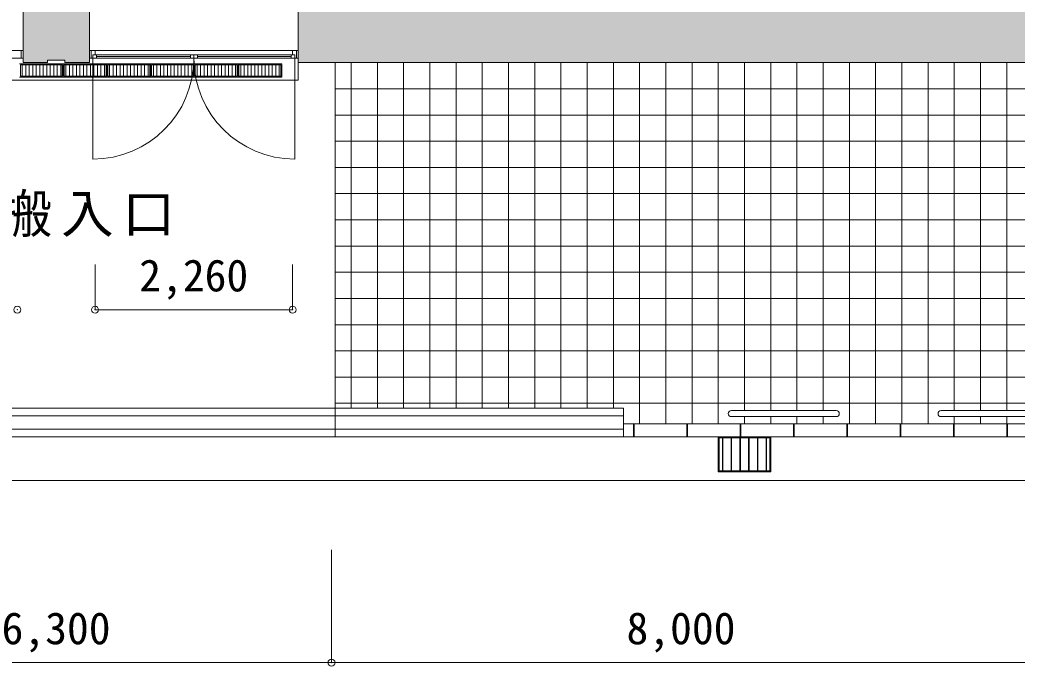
# Model space of a CAD drawing. Units: millimetres at full size, sheet at 1:200; details may follow other scales. Extents: x -96239 to 62349, y -170536 to 17264.
# Drawn here: x 26219 to 37628, y -106155 to -98757 of the extents above; entities that cross this region are included whole.
import ezdxf
from ezdxf.enums import TextEntityAlignment as Align

# ---------------------------------------------------------------- set-up
doc = ezdxf.new("R2010")
doc.units = ezdxf.units.MM
doc.header["$LTSCALE"] = 200
doc.header["$PDMODE"] = 32
doc.header["$PDSIZE"] = 80
for name, color, linetype, lineweight in [('0-1_躯体', 7, 'Continuous', 9), ('0-2_建具', 7, 'Continuous', 9), ('0-3_仕上', 4, 'Continuous', 5), ('0-6_寸法', 4, 'Continuous', 5), ('0-C_タイル・側溝', 7, 'Continuous', 9)]:
    doc.layers.add(name, color=color, linetype=linetype, lineweight=lineweight)
doc.layers.add('0-4_室名', color=7, linetype='Continuous')
doc.styles.add('ＭＳ ゴシック', font='')
doc.styles.add('ＭＳ Ｐゴシック', font='')
doc.styles.get('ＭＳ ゴシック').set_extended_font_data('MS Gothic')
doc.styles.get('ＭＳ Ｐゴシック').set_extended_font_data('MS PGothic')

msp = doc.modelspace()

# ---------------------------------------------------------------- linework, layer by layer
at = {"layer": '0-1_躯体'}
for p, q in [((29403.9, -96738.1), (29403.9, -99446.2)), ((26253.9, -99246.2), (26253.9, -98566.2)), ((27013.9, -99246.2), (27013.9, -98566.2)), ((26253.9, -99106.2), (23863.9, -99106.2)), ((29403.9, -99106.2), (27013.9, -99106.2)), ((26253.9, -99246.2), (26533.9, -99246.2)), ((26533.9, -99216.2), (26733.9, -99216.2)), ((26533.9, -99216.2), (26533.9, -99246.2)), ((26733.9, -99216.2), (26733.9, -99246.2)), ((27013.9, -99246.2), (26733.9, -99246.2)), ((38108.9, -99246.2), (29403.9, -99246.2)), ((29823.9, -103527.3), (29823.9, -99246.2)), ((29403.9, -99446.2), (20993.9, -99446.2)), ((33123.9, -103201.2), (20713.9, -103201.2)), ((33123.9, -103531.2), (33123.9, -103201.2)), ((20713.9, -103291.2), (33123.9, -103291.2)), ((20713.9, -103441.2), (33123.9, -103441.2)), ((38109, -103381.2), (33123.9, -103381.2)), ((33238, -103531.2), (33238, -103381.2)), ((33248, -103531.2), (33248, -103381.2)), ((33248.1, -103531.2), (33248.1, -103381.2)), ((33848.1, -103531.2), (33848.1, -103381.2)), ((33858.1, -103531.2), (33858.1, -103381.2)), ((33858.3, -103531.2), (33858.3, -103381.2)), ((34458.3, -103531.2), (34458.3, -103381.2)), ((34468.3, -103531.2), (34468.3, -103381.2)), ((34468.4, -103531.2), (34468.4, -103381.2)), ((35068.4, -103531.2), (35068.4, -103381.2)), ((35078.4, -103531.2), (35078.4, -103381.2)), ((35078.5, -103531.2), (35078.5, -103381.2)), ((35678.5, -103531.2), (35678.5, -103381.2)), ((35688.5, -103531.2), (35688.5, -103381.2)), ((35688.6, -103531.2), (35688.6, -103381.2)), ((36288.6, -103531.2), (36288.6, -103381.2)), ((36298.6, -103531.2), (36298.6, -103381.2)), ((36298.7, -103531.2), (36298.7, -103381.2)), ((36898.7, -103531.2), (36898.7, -103381.2)), ((36908.7, -103531.2), (36908.7, -103381.2)), ((36908.9, -103531.2), (36908.9, -103381.2)), ((37508.9, -103531.2), (37508.9, -103381.2)), ((37518.9, -103531.2), (37518.9, -103381.2)), ((37519, -103531.2), (37519, -103381.2)), ((38108.9, -103531.2), (20713.9, -103531.2)), ((33238, -103531.2), (33123.9, -103531.2)), ((33248, -103531.2), (33238, -103531.2)), ((33848.1, -103531.2), (33248.1, -103531.2)), ((33858.1, -103531.2), (33848.1, -103531.2)), ((34458.3, -103531.2), (33858.3, -103531.2)), ((34468.3, -103531.2), (34458.3, -103531.2)), ((35068.4, -103531.2), (34468.4, -103531.2)), ((35078.4, -103531.2), (35068.4, -103531.2)), ((35678.5, -103531.2), (35078.5, -103531.2)), ((35688.5, -103531.2), (35678.5, -103531.2)), ((36288.6, -103531.2), (35688.6, -103531.2)), ((36298.6, -103531.2), (36288.6, -103531.2)), ((36898.7, -103531.2), (36298.7, -103531.2)), ((36908.7, -103531.2), (36898.7, -103531.2)), ((37508.9, -103531.2), (36908.9, -103531.2)), ((37518.9, -103531.2), (37508.9, -103531.2))]:
    msp.add_line(p, q, dxfattribs=at)
at = {"layer": '0-1_躯体', "color": 9}
for points in [[(29613.9, -96738.1), (29403.9, -96738.1), (29613.9, -99246.2), (29403.9, -99246.2)], [(27013.9, -98566.2), (26253.9, -98566.2), (27013.9, -99216.2), (26253.9, -99216.2)], [(29403.9, -99246.2), (33048.9, -99246.2), (29403.9, -98566.2), (33048.9, -98566.2)], [(33218.9, -98596.2), (29403.9, -98596.2), (33218.9, -99246.2), (29403.9, -99246.2)], [(38108.9, -99246.2), (38108.9, -98596.2), (33218.9, -99246.2), (33218.9, -98596.2)], [(26253.9, -99246.2), (26533.9, -99246.2), (26253.9, -99216.2), (26533.9, -99216.2)], [(27013.9, -99246.2), (27013.9, -99216.2), (26733.9, -99246.2), (26733.9, -99216.2)]]:
    msp.add_solid(points, dxfattribs=at)
at = {"layer": '0-2_建具'}
for p, q in [((26188.9, -99106.2), (26253.9, -99106.2)), ((26233.9, -99196.2), (26233.9, -99106.2)), ((26253.9, -99196.2), (26253.9, -99106.2)), ((27013.9, -99196.2), (27013.9, -99106.2)), ((27078.9, -99106.2), (27013.9, -99106.2)), ((27033.9, -99106.2), (27033.9, -99196.2)), ((27078.9, -99156.2), (27078.9, -99106.2)), ((29338.9, -99156.2), (29338.9, -99106.2)), ((29338.9, -99106.2), (29403.9, -99106.2)), ((29383.9, -99196.2), (29383.9, -99106.2)), ((29403.9, -99196.2), (29403.9, -99106.2)), ((23897, -99196.2), (26253.9, -99196.2)), ((27053.9, -99196.2), (27013.9, -99196.2)), ((27047, -99196.2), (29403.9, -99196.2)), ((27053.9, -99156.2), (29363.9, -99156.2)), ((27093.9, -99156.2), (27093.9, -99196.2)), ((27093.9, -99176.2), (28168.9, -99176.2)), ((28168.9, -99196.2), (28168.9, -99156.2)), ((28168.9, -99196.2), (28168.9, -99156.2)), ((28208.9, -99196.2), (28208.9, -99156.2)), ((28208.9, -99196.2), (28208.9, -99156.2)), ((28248.9, -99196.2), (28248.9, -99156.2)), ((28248.9, -99176.2), (29323.9, -99176.2)), ((29323.9, -99196.2), (29323.9, -99156.2))]:
    msp.add_line(p, q, dxfattribs=at)
at = {"layer": '0-2_建具', "color": 4, "lineweight": 5}
for p, q in [((27053.9, -99156.2), (27053.9, -100351.2)), ((29363.9, -100351.2), (29363.9, -99156.2))]:
    msp.add_line(p, q, dxfattribs=at)
for centre, start, end in [((27053.9, -99196.2), 270, 0), ((29363.9, -99196.2), 180, 270)]:
    msp.add_arc(centre, 1155, start, end, dxfattribs=at)
at = {"layer": '0-3_仕上'}
for p, q in [((29823.9, -99246.2), (38108.9, -99246.2)), ((29823.9, -99246.2), (29823.9, -103201.2)), ((30008.9, -99246.2), (30008.9, -103201.2)), ((30308.9, -99246.2), (30308.9, -103201.2)), ((30608.9, -99246.2), (30608.9, -103201.2)), ((30908.9, -99246.2), (30908.9, -103201.2)), ((31208.9, -99246.2), (31208.9, -103201.2)), ((31508.9, -99246.2), (31508.9, -103201.2)), ((31808.9, -99246.2), (31808.9, -103201.2)), ((32108.9, -99246.2), (32108.9, -103201.2)), ((32408.9, -99246.2), (32408.9, -103201.2)), ((32708.9, -99246.2), (32708.9, -103201.2)), ((33008.9, -99246.2), (33008.9, -103201.2)), ((33308.9, -99246.2), (33308.9, -103381.2)), ((33608.9, -99246.2), (33608.9, -103381.2)), ((33908.9, -99246.2), (33908.9, -103381.2)), ((34208.9, -99246.2), (34208.9, -103381.2)), ((34508.9, -99246.2), (34508.9, -103228.7)), ((34808.9, -99246.2), (34808.9, -103228.7)), ((35108.9, -99246.2), (35108.9, -103228.7)), ((35408.9, -99246.2), (35408.9, -103228.7)), ((35708.9, -99246.2), (35708.9, -103381.2)), ((36008.9, -99246.2), (36008.9, -103381.2)), ((36308.9, -99246.2), (36308.9, -103381.2)), ((36608.9, -99246.2), (36608.9, -103381.2)), ((36908.9, -99246.2), (36908.9, -103228.7)), ((37208.9, -99246.2), (37208.9, -103228.7)), ((37508.9, -99246.2), (37508.9, -103228.7)), ((26245.3, -99271.2), (26245.3, -99401.2)), ((26285.3, -99271.2), (26285.3, -99401.2)), ((26325.3, -99271.2), (26325.3, -99401.2)), ((26365.3, -99271.2), (26365.3, -99401.2)), ((26405.3, -99271.2), (26405.3, -99401.2)), ((26445.3, -99271.2), (26445.3, -99401.2)), ((26485.3, -99271.2), (26485.3, -99401.2)), ((26525.3, -99271.2), (26525.3, -99401.2)), ((26565.3, -99271.2), (26565.3, -99401.2)), ((26605.3, -99271.2), (26605.3, -99401.2)), ((26645.3, -99271.2), (26645.3, -99401.2)), ((26685.3, -99271.2), (26685.3, -99401.2)), ((26745.3, -99271.2), (26745.3, -99401.2)), ((26785.3, -99271.2), (26785.3, -99401.2)), ((26825.3, -99271.2), (26825.3, -99401.2)), ((26865.3, -99271.2), (26865.3, -99401.2)), ((26905.3, -99271.2), (26905.3, -99401.2)), ((26945.3, -99271.2), (26945.3, -99401.2)), ((26985.3, -99271.2), (26985.3, -99401.2)), ((27025.3, -99271.2), (27025.3, -99401.2)), ((27065.3, -99271.2), (27065.3, -99401.2)), ((27105.3, -99271.2), (27105.3, -99401.2)), ((27145.3, -99271.2), (27145.3, -99401.2)), ((27185.3, -99271.2), (27185.3, -99401.2)), ((27245.3, -99271.2), (27245.3, -99401.2)), ((27285.3, -99271.2), (27285.3, -99401.2)), ((27325.3, -99271.2), (27325.3, -99401.2)), ((27365.3, -99271.2), (27365.3, -99401.2)), ((27405.3, -99271.2), (27405.3, -99401.2)), ((27445.3, -99271.2), (27445.3, -99401.2)), ((27485.3, -99271.2), (27485.3, -99401.2)), ((27525.3, -99271.2), (27525.3, -99401.2)), ((27565.3, -99271.2), (27565.3, -99401.2)), ((27605.3, -99271.2), (27605.3, -99401.2)), ((27645.3, -99271.2), (27645.3, -99401.2)), ((27685.3, -99271.2), (27685.3, -99401.2)), ((27745.3, -99271.2), (27745.3, -99401.2)), ((27785.3, -99271.2), (27785.3, -99401.2)), ((27825.3, -99271.2), (27825.3, -99401.2)), ((27865.3, -99271.2), (27865.3, -99401.2)), ((27905.3, -99271.2), (27905.3, -99401.2)), ((27945.3, -99271.2), (27945.3, -99401.2)), ((27985.3, -99271.2), (27985.3, -99401.2)), ((28025.3, -99271.2), (28025.3, -99401.2)), ((28065.3, -99271.2), (28065.3, -99401.2)), ((28105.3, -99271.2), (28105.3, -99401.2)), ((28145.3, -99271.2), (28145.3, -99401.2)), ((28185.3, -99271.2), (28185.3, -99401.2)), ((28245.3, -99271.2), (28245.3, -99401.2)), ((28285.3, -99271.2), (28285.3, -99401.2)), ((28325.3, -99271.2), (28325.3, -99401.2)), ((28365.3, -99271.2), (28365.3, -99401.2)), ((28405.3, -99271.2), (28405.3, -99401.2)), ((28445.3, -99271.2), (28445.3, -99401.2)), ((28485.3, -99271.2), (28485.3, -99401.2)), ((28525.3, -99271.2), (28525.3, -99401.2)), ((28565.3, -99271.2), (28565.3, -99401.2)), ((28605.3, -99271.2), (28605.3, -99401.2)), ((28645.3, -99271.2), (28645.3, -99401.2)), ((28685.3, -99271.2), (28685.3, -99401.2)), ((28745.3, -99271.2), (28745.3, -99401.2)), ((28785.3, -99271.2), (28785.3, -99401.2)), ((28825.3, -99271.2), (28825.3, -99401.2)), ((28865.3, -99271.2), (28865.3, -99401.2)), ((28905.3, -99271.2), (28905.3, -99401.2)), ((28945.3, -99271.2), (28945.3, -99401.2)), ((28985.3, -99271.2), (28985.3, -99401.2)), ((29025.3, -99271.2), (29025.3, -99401.2)), ((29065.3, -99271.2), (29065.3, -99401.2)), ((29105.3, -99271.2), (29105.3, -99401.2)), ((29145.3, -99271.2), (29145.3, -99401.2)), ((29185.3, -99271.2), (29185.3, -99401.2)), ((38108.9, -99546.2), (29823.9, -99546.2)), ((38108.9, -99846.2), (29823.9, -99846.2)), ((38108.9, -100146.2), (29823.9, -100146.2)), ((38108.9, -100446.2), (29823.9, -100446.2)), ((38108.9, -100746.2), (29823.9, -100746.2)), ((38108.9, -101046.2), (29823.9, -101046.2)), ((38108.9, -101346.2), (29823.9, -101346.2)), ((38108.9, -101646.2), (29823.9, -101646.2)), ((38108.9, -101946.2), (29823.9, -101946.2)), ((38108.9, -102246.2), (29823.9, -102246.2)), ((38108.9, -102546.2), (29823.9, -102546.2)), ((38108.9, -102846.2), (29823.9, -102846.2)), ((38108.9, -103146.2), (29823.9, -103146.2)), ((34508.9, -103298.7), (34508.9, -103381.2)), ((34808.9, -103298.7), (34808.9, -103381.2)), ((35108.9, -103298.7), (35108.9, -103381.2)), ((35408.9, -103298.7), (35408.9, -103381.2)), ((36908.9, -103298.7), (36908.9, -103381.2)), ((37208.9, -103298.7), (37208.9, -103381.2)), ((37508.9, -103298.7), (37508.9, -103381.2))]:
    msp.add_line(p, q, dxfattribs=at)
at = {"layer": '0-3_仕上', "color": 7, "lineweight": 9}
for p, q in [((26713.9, -99261.2), (26213.9, -99261.2)), ((26223.9, -99401.2), (26223.9, -99271.2)), ((26703.9, -99271.2), (26223.9, -99271.2)), ((26703.9, -99401.2), (26703.9, -99271.2)), ((26713.9, -99411.2), (26713.9, -99261.2)), ((26713.9, -99411.2), (26713.9, -99261.2)), ((27213.9, -99261.2), (26713.9, -99261.2)), ((26713.9, -99411.2), (26713.9, -99261.2)), ((26723.9, -99401.2), (26723.9, -99271.2)), ((27203.9, -99271.2), (26723.9, -99271.2)), ((27203.9, -99401.2), (27203.9, -99271.2)), ((27213.9, -99411.2), (27213.9, -99261.2)), ((27213.9, -99411.2), (27213.9, -99261.2)), ((27713.9, -99261.2), (27213.9, -99261.2)), ((27213.9, -99411.2), (27213.9, -99261.2)), ((27223.9, -99401.2), (27223.9, -99271.2)), ((27703.9, -99271.2), (27223.9, -99271.2)), ((27703.9, -99401.2), (27703.9, -99271.2)), ((27713.9, -99411.2), (27713.9, -99261.2)), ((27713.9, -99411.2), (27713.9, -99261.2)), ((28213.9, -99261.2), (27713.9, -99261.2)), ((27713.9, -99411.2), (27713.9, -99261.2)), ((27723.9, -99401.2), (27723.9, -99271.2)), ((28203.9, -99271.2), (27723.9, -99271.2)), ((28203.9, -99401.2), (28203.9, -99271.2)), ((28213.9, -99411.2), (28213.9, -99261.2)), ((28213.9, -99411.2), (28213.9, -99261.2)), ((28713.9, -99261.2), (28213.9, -99261.2)), ((28213.9, -99411.2), (28213.9, -99261.2)), ((28223.9, -99401.2), (28223.9, -99271.2)), ((28703.9, -99271.2), (28223.9, -99271.2)), ((28703.9, -99401.2), (28703.9, -99271.2)), ((28713.9, -99411.2), (28713.9, -99261.2)), ((28713.9, -99411.2), (28713.9, -99261.2)), ((29213.9, -99261.2), (28713.9, -99261.2)), ((28713.9, -99411.2), (28713.9, -99261.2)), ((28723.9, -99401.2), (28723.9, -99271.2)), ((29203.9, -99271.2), (28723.9, -99271.2)), ((29203.9, -99401.2), (29203.9, -99271.2)), ((29213.9, -99411.2), (29213.9, -99261.2)), ((26713.9, -99411.2), (26213.9, -99411.2)), ((26703.9, -99401.2), (26223.9, -99401.2)), ((27213.9, -99411.2), (26713.9, -99411.2)), ((27203.9, -99401.2), (26723.9, -99401.2)), ((27713.9, -99411.2), (27213.9, -99411.2)), ((27703.9, -99401.2), (27223.9, -99401.2)), ((28213.9, -99411.2), (27713.9, -99411.2)), ((28203.9, -99401.2), (27723.9, -99401.2)), ((28713.9, -99411.2), (28213.9, -99411.2)), ((28703.9, -99401.2), (28223.9, -99401.2)), ((29213.9, -99411.2), (28713.9, -99411.2)), ((29203.9, -99401.2), (28723.9, -99401.2)), ((35558.9, -103228.7), (34358.9, -103228.7)), ((37958.9, -103228.7), (36758.9, -103228.7)), ((35558.9, -103298.7), (34358.9, -103298.7)), ((37958.9, -103298.7), (36758.9, -103298.7)), ((33123.9, -103381.2), (33123.9, -103531.2)), ((33125.7, -103381.2), (38108.9, -103381.2))]:
    msp.add_line(p, q, dxfattribs=at)
at = {"layer": '0-3_仕上'}
for points in [[(33123.9, -103381.2), (33123.9, -103201.2), (29823.9, -103201.2)], [(33123.9, -103381.2), (33125.7, -103381.2), (38108.9, -103381.2)]]:
    msp.add_lwpolyline(points, dxfattribs=at)
at = {"layer": '0-3_仕上', "color": 7, "lineweight": 9}
for centre, start, end in [((34358.9, -103263.7), 90, 270), ((35558.9, -103263.7), 270, 90), ((36758.9, -103263.7), 90, 270)]:
    msp.add_arc(centre, 35, start, end, dxfattribs=at)
at = {"layer": '0-6_寸法'}
for p, q in [((27078.9, -102075.2), (27078.9, -101556.2)), ((29338.9, -102075.2), (29338.9, -101556.2)), ((27078.9, -102075.2), (29338.9, -102075.2)), ((29783.9, -106114.7), (29783.9, -104824.5)), ((23483.9, -106114.7), (29783.9, -106114.7)), ((29783.9, -106114.7), (37783.9, -106114.7))]:
    msp.add_line(p, q, dxfattribs=at)
for p in [(26188.9, -102075.2), (27078.9, -102075.2), (29338.9, -102075.2), (29783.9, -106114.7)]:
    msp.add_point(p, dxfattribs=at)
at = {"layer": '0-C_タイル・側溝'}
for p, q in [((20613.9, -103531.2), (47736.2, -103531.2)), ((47238.9, -104031.2), (20414.4, -104031.2))]:
    msp.add_line(p, q, dxfattribs=at)
at = {"layer": '0-C_タイル・側溝', "color": 4, "lineweight": 5}
for p, q in [((34208.9, -103531.2), (34208.9, -103931.2)), ((34808.9, -103531.2), (34208.9, -103531.2)), ((34213.9, -103536.2), (34213.9, -103926.2)), ((34803.9, -103536.2), (34213.9, -103536.2)), ((34218.9, -103541.2), (34218.9, -103921.2)), ((34256.4, -103541.2), (34218.9, -103541.2)), ((34798.9, -103541.2), (34246.1, -103541.2)), ((34256.4, -103541.2), (34256.4, -103921.2)), ((34261.4, -103541.2), (34261.4, -103921.2)), ((34356.4, -103541.2), (34356.4, -103921.2)), ((34361.4, -103541.2), (34361.4, -103921.2)), ((34456.4, -103541.2), (34456.4, -103921.2)), ((34461.4, -103541.2), (34461.4, -103921.2)), ((34556.4, -103541.2), (34556.4, -103921.2)), ((34561.4, -103541.2), (34561.4, -103921.2)), ((34656.4, -103541.2), (34656.4, -103921.2)), ((34661.4, -103541.2), (34661.4, -103921.2)), ((34756.4, -103541.2), (34756.4, -103921.2)), ((34761.4, -103541.2), (34761.4, -103921.2)), ((34798.9, -103541.2), (34798.9, -103921.2)), ((34803.9, -103536.2), (34803.9, -103926.2)), ((34803.9, -103926.2), (34213.9, -103926.2)), ((34256.4, -103921.2), (34218.9, -103921.2)), ((34798.9, -103921.2), (34241.9, -103921.2))]:
    msp.add_line(p, q, dxfattribs=at)
msp.add_lwpolyline([(34808.9, -103531.2), (34808.9, -103931.2), (34208.9, -103931.2)], dxfattribs=at)

# ---------------------------------------------------------------- texts
at = {"layer": '0-4_室名', "insert": (25286.3, -101243.4), "char_height": 439.9, "attachment_point": 7, "style": 'ＭＳ Ｐゴシック'}
msp.add_mtext('\\T1.17;東搬入口', dxfattribs=at)
at = {"layer": '0-6_寸法', "style": 'ＭＳ ゴシック'}
for s, p in [('2,260', (27583.9, -101975.2)), ('6,300', (26008.9, -106014.7)), ('8,000', (33158.9, -106014.7))]:
    msp.add_text(s, height=366.6, dxfattribs=at).set_placement(p, align=Align.BOTTOM_LEFT)

doc.saveas('drawing.dxf')
